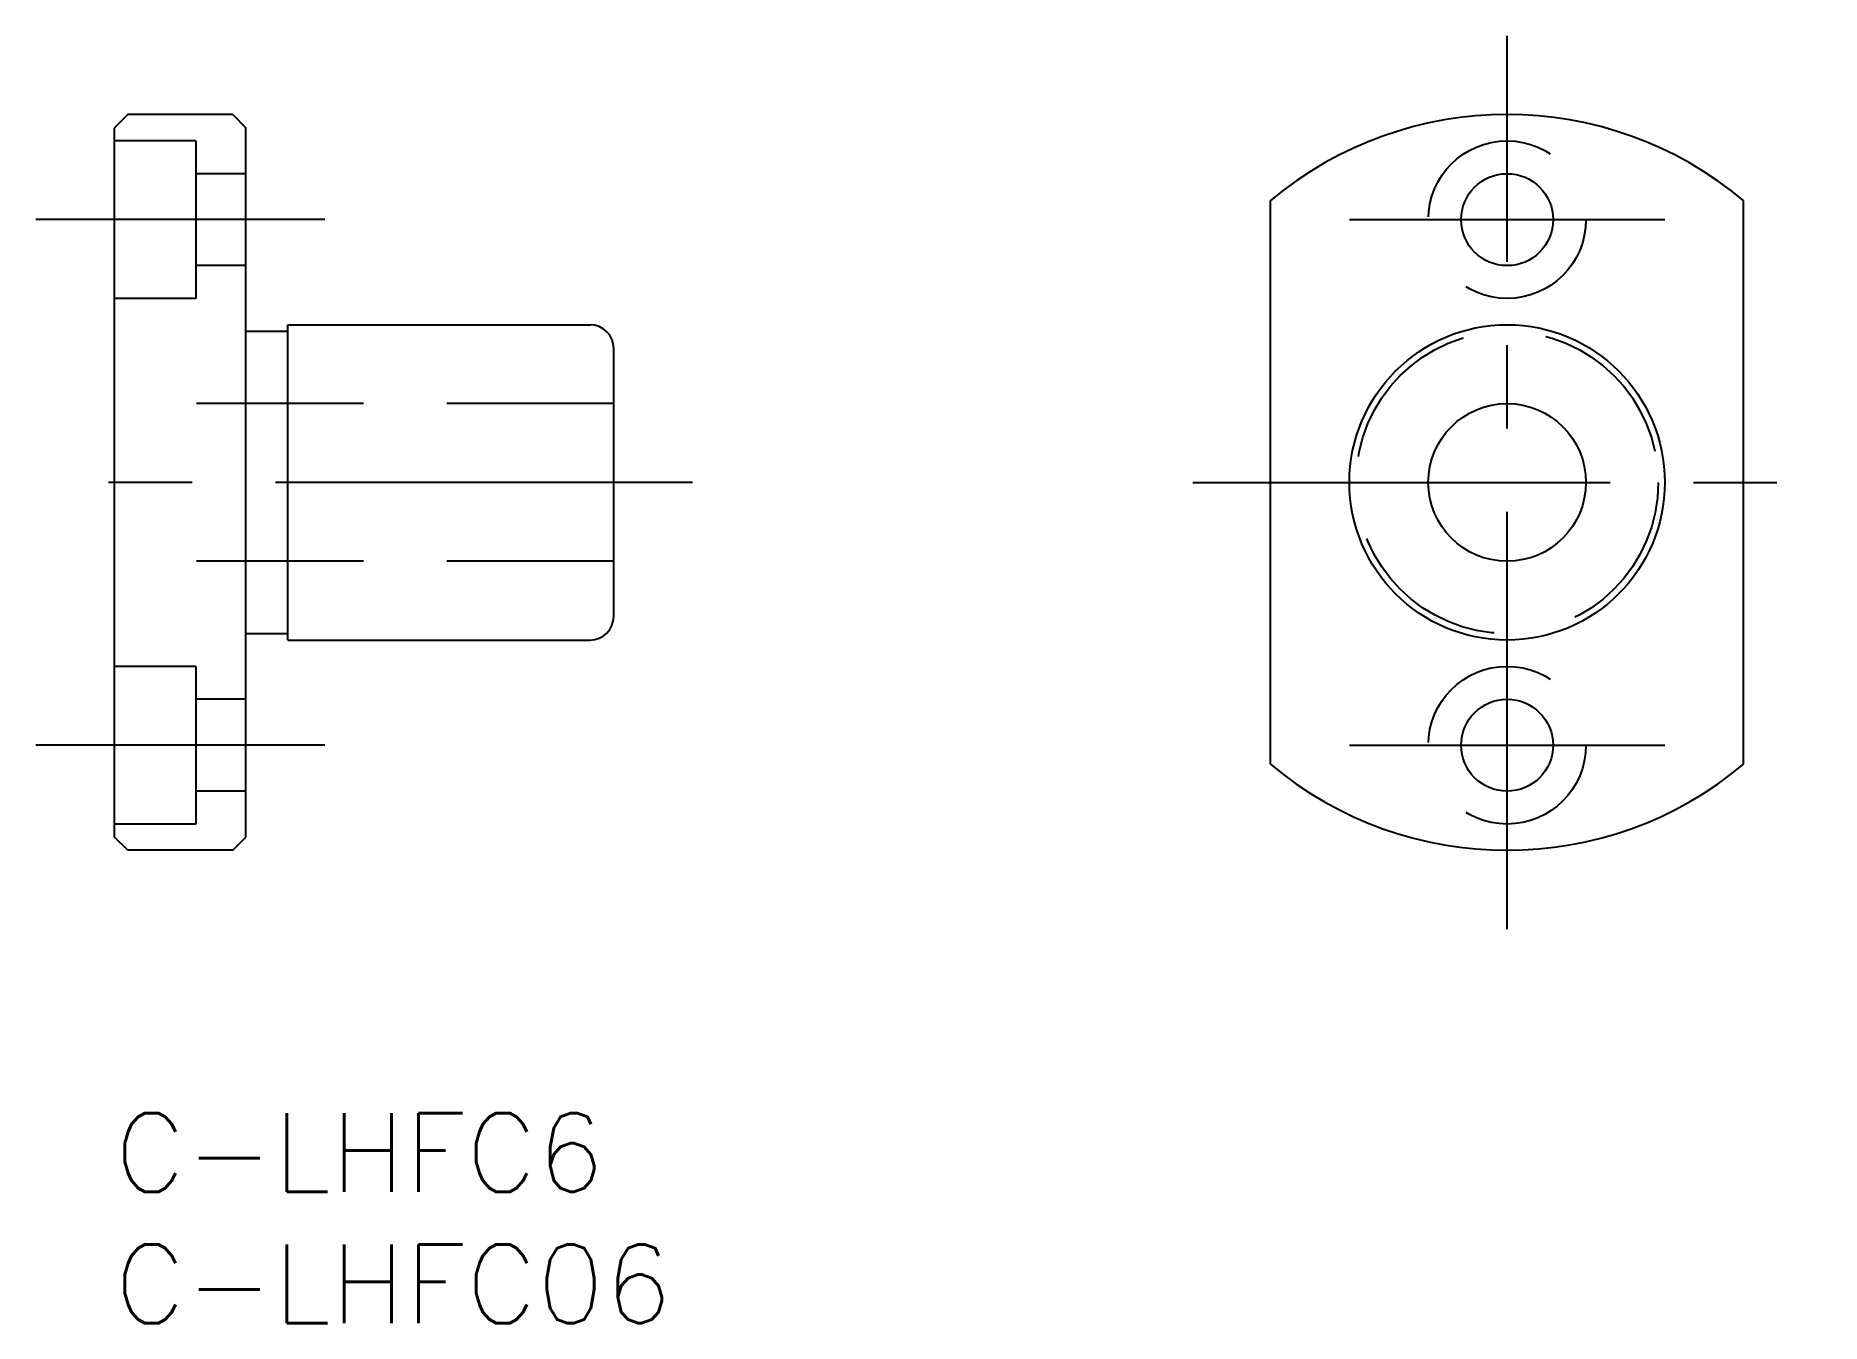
# Model space of a CAD drawing. Extents: x -3 to 65, y -8 to 41.
import ezdxf

# ---------------------------------------------------------------- set-up
doc = ezdxf.new("R2010")
doc.units = 0
doc.header["$LTSCALE"] = 0.5
doc.linetypes.add('CENTER', pattern=[50.8, 31.75, -6.35, 6.35, -6.35])
doc.linetypes.add('DASHED', pattern=[19.05, 12.7, -6.35])
for name, color, linetype in [('MSM_CENTER', 1, 'CENTER'), ('MSM_CONTINUOUS', 7, 'CONTINUOUS'), ('MSM_DASHED', 4, 'DASHED'), ('MSM_PART_NUMBER', 7, 'CONTINUOUS')]:
    doc.layers.add(name, color=color, linetype=linetype)
doc.styles.get("Standard").update_dxf_attribs({"font": 'txt.shx', "height": 1, "bigfont": 'bigfont.shx'})

# ---------------------------------------------------------------- blocks, each defined once
blk = doc.blocks.new('*U25')
at = {"layer": 'MSM_PART_NUMBER'}
blk.add_text('C-LHFC6', height=3, dxfattribs=at).set_placement((0, -3))
blk = doc.blocks.new('*U26')
at = {"layer": 'MSM_PART_NUMBER'}
blk.add_text('C-LHFC06', height=3, dxfattribs=at).set_placement((0, -8))

msp = doc.modelspace()

# ---------------------------------------------------------------- linework, layer by layer
at = {"layer": 'MSM_CENTER'}
for p, q in [((53, 7), (53, 41)), ((8, 34), (-3, 34)), ((47, 34), (59, 34)), ((22, 24), (-3, 24)), ((41.042, 24), (64.958, 24)), ((8, 14), (-3, 14)), ((47, 14), (59, 14))]:
    msp.add_line(p, q, dxfattribs=at)
at = {"layer": 'MSM_CONTINUOUS'}
for p, q in [((0.5, 38), (0, 37.5)), ((0, 10.5), (0, 37.5)), ((4.5, 38), (0.5, 38)), ((4.5, 38), (5, 37.5)), ((5, 10.5), (5, 37.5)), ((44, 13.276), (44, 34.724)), ((62, 13.276), (62, 34.724)), ((6.6, 30), (18.1, 30)), ((6.6, 18), (6.6, 30)), ((5, 29.75), (6.6, 29.75)), ((19, 18.9), (19, 29.1)), ((5, 18.25), (6.6, 18.25)), ((6.6, 18), (18.1, 18)), ((7.875, 18), (7.875, 18)), ((10.75, 18), (10.75, 18)), ((0.5, 10), (0, 10.5)), ((4.5, 10), (5, 10.5)), ((4.5, 10), (0.5, 10))]:
    msp.add_line(p, q, dxfattribs=at)
for centre, radius in [((53, 34), 1.75), ((53, 24), 6), ((53, 24), 3), ((53, 14), 1.75)]:
    msp.add_circle(centre, radius, dxfattribs=at)
for centre, radius, start, end in [((53, 24), 14, 49.9948, 130.0052), ((18.1, 29.1), 0.9, 0, 90), ((18.1, 18.9), 0.9, 270, 0), ((53, 24), 14, 229.9948, 310.0052)]:
    msp.add_arc(centre, radius, start, end, dxfattribs=at)
at = {"layer": 'MSM_DASHED'}
for p, q in [((3.1, 37), (0, 37)), ((3.1, 37), (3.1, 31)), ((5, 35.75), (3.1, 35.75)), ((5, 32.25), (3.1, 32.25)), ((3.1, 31), (0, 31)), ((19, 27), (0, 27)), ((19, 21), (0, 21)), ((3.1, 17), (0, 17)), ((3.1, 17), (3.1, 11)), ((5, 15.75), (3.1, 15.75)), ((5, 12.25), (3.1, 12.25)), ((3.1, 11), (0, 11))]:
    msp.add_line(p, q, dxfattribs=at)
for centre, radius in [((53, 34), 3), ((53, 24), 5.75), ((53, 14), 3)]:
    msp.add_circle(centre, radius, dxfattribs=at)

# ---------------------------------------------------------------- block references
at = {"layer": 'MSM_CONTINUOUS'}
for name in ['*U25', '*U26']:
    msp.add_blockref(name, (0, 0), dxfattribs=at)

doc.saveas('drawing.dxf')
